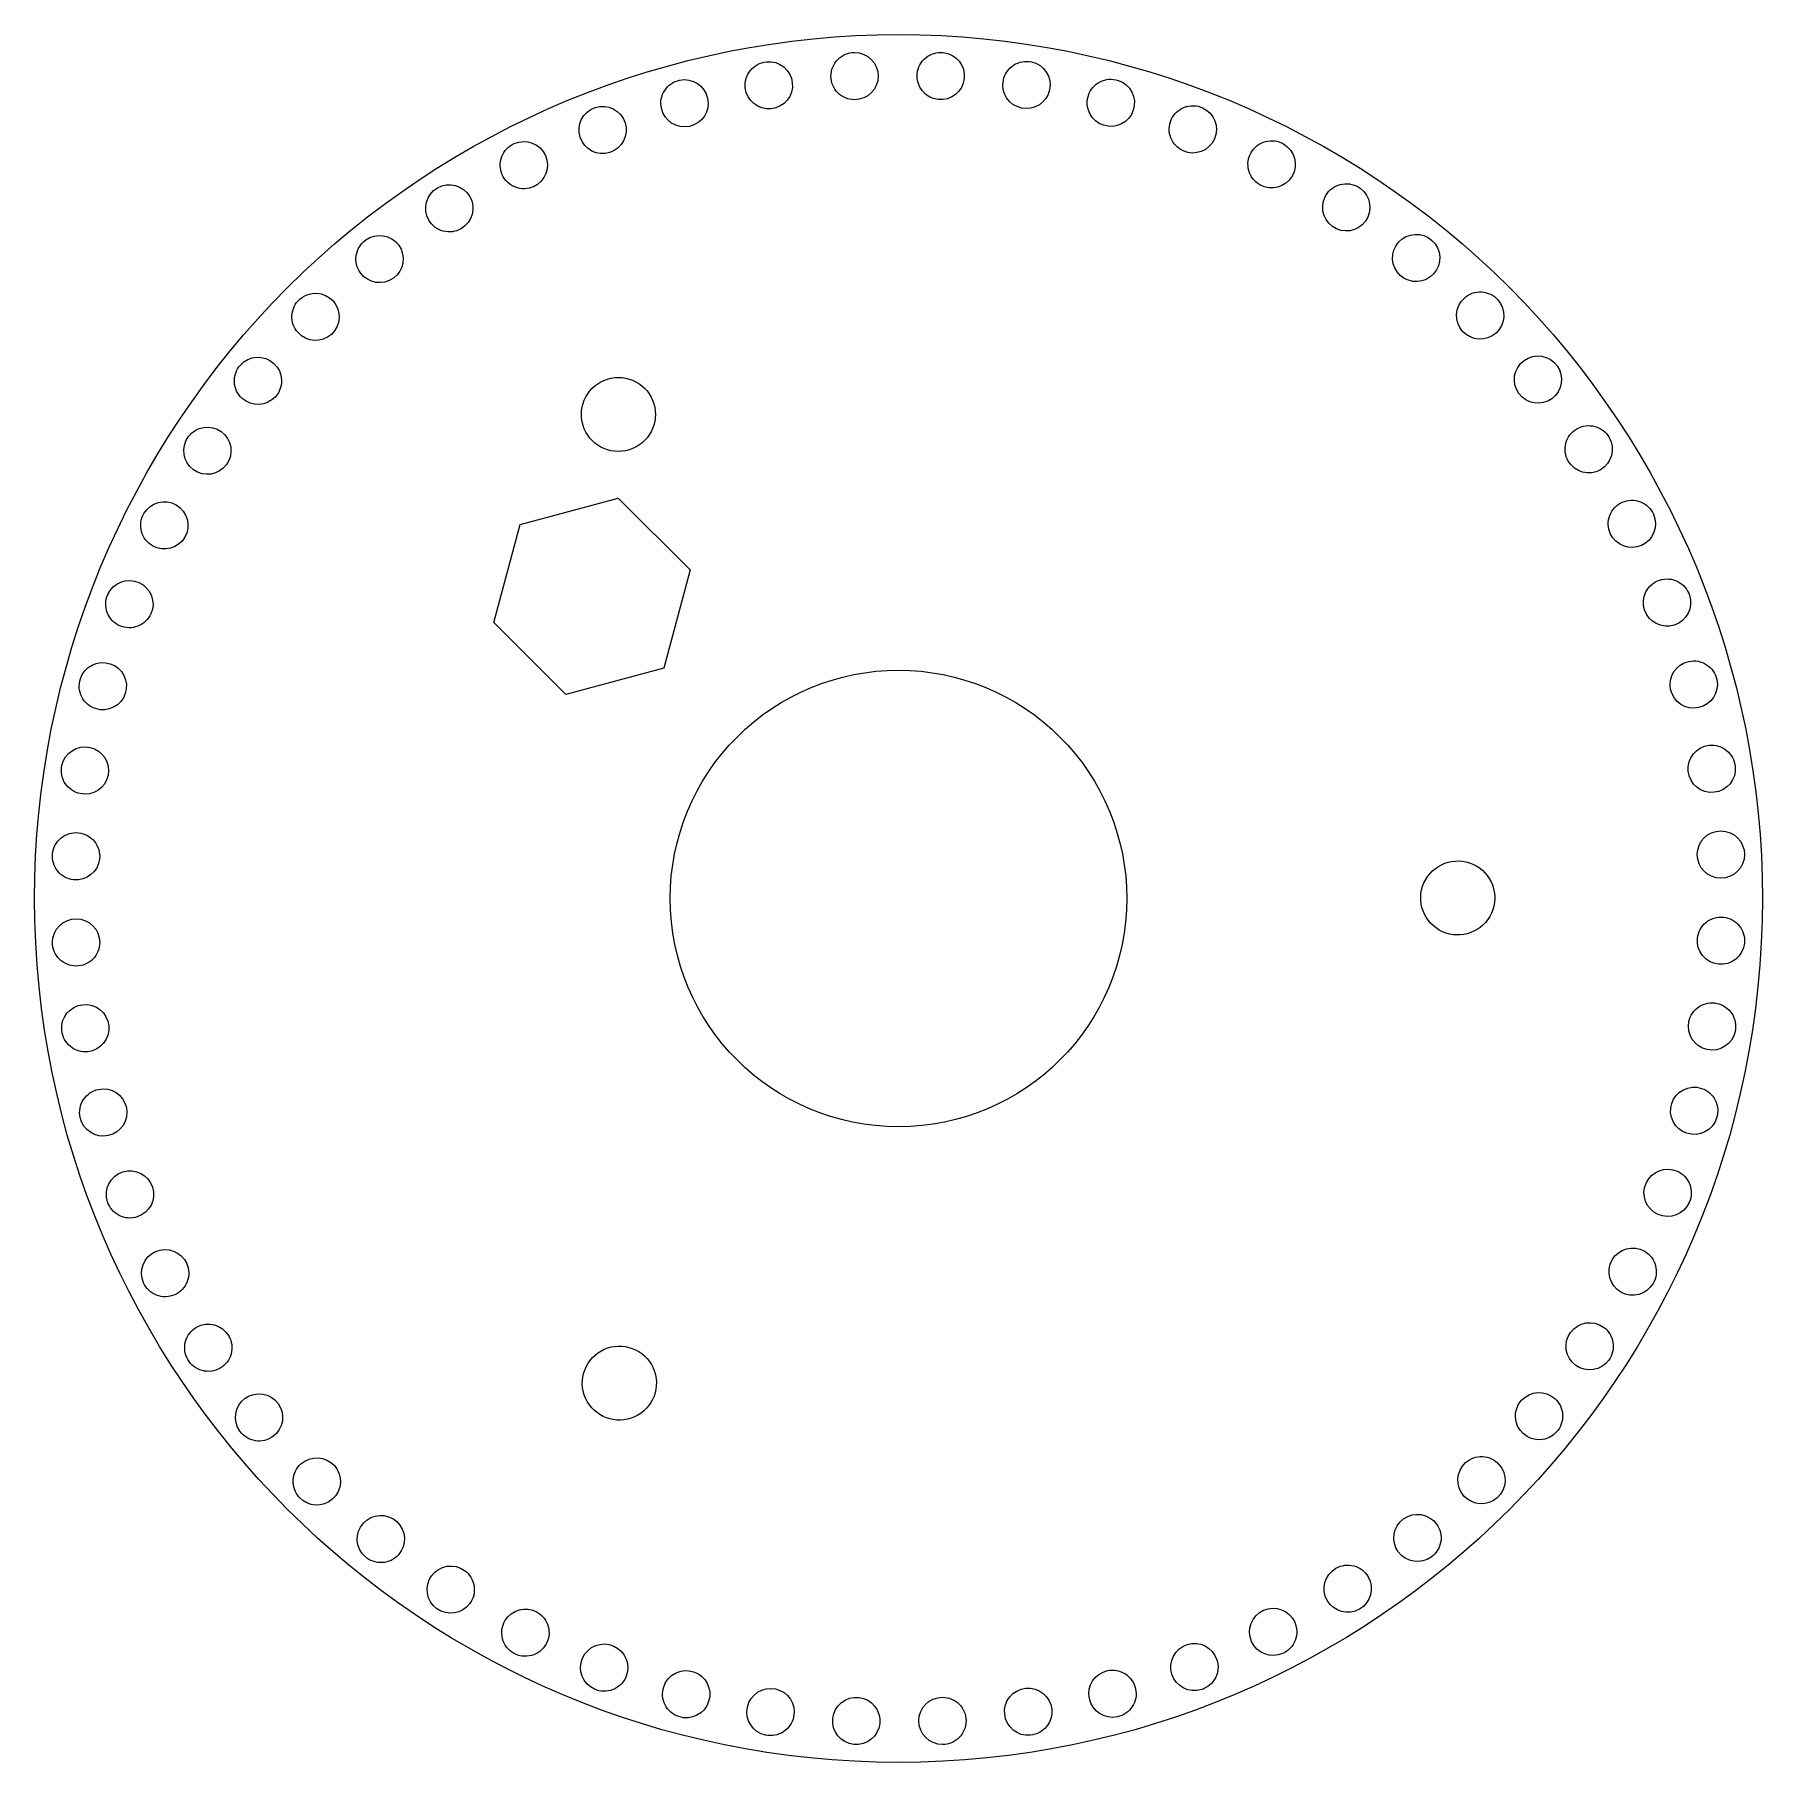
# Model space of a CAD drawing. Extents: x 10 to 150, y 10 to 150.
import ezdxf

# ---------------------------------------------------------------- set-up
doc = ezdxf.new("R2010")
doc.units = 0
doc.layers.add('Layer_1', color=7, linetype='CONTINUOUS')

msp = doc.modelspace()

# ---------------------------------------------------------------- linework, layer by layer
at = {"layer": 'Layer_1', "color": 7}
for points in [[(71.462054, 146.08025)], [(78.417804, 146.617377)], [(85.39159, 146.424491)], [(64.60056, 144.81899)], [(92.307012, 145.503702)], [(57.908489, 142.847415)], [(99.088301, 143.865099)], [(105.661161, 141.526634)], [(51.459162, 140.187131)], [(111.953579, 138.513929)], [(45.323243, 136.86728)], [(117.896614, 134.859991)], [(39.567959, 132.924243)], [(123.425147, 130.604854)], [(34.256358, 128.401209)], [(128.478616, 125.795138)], [(29.446639, 123.347741)], [(133.001647, 120.483537)], [(60.369568, 119.206522)], [(25.191504, 117.819202)], [(136.94469, 114.72825)], [(61.054691, 98.654714), (53.102641, 96.52397), (47.281338, 102.345273), (49.412082, 110.297323), (57.364132, 112.42807), (63.185435, 106.606764)], [(21.537565, 111.876172)], [(140.264539, 108.592331)], [(18.52486, 105.583754)], [(142.924823, 102.143005)], [(16.186397, 99.010891)], [(144.896393, 95.450934)], [(14.547792, 92.229605)], [(146.157655, 88.589436)], [(13.627003, 85.314186)], [(146.694783, 81.633692)], [(98.564462, 79.987043)], [(150.064498, 79.987038)], [(13.434117, 78.340394)], [(123.876955, 77.433577)], [(146.501899, 74.659906)], [(13.971246, 71.384647)], [(145.581109, 67.744484)], [(15.23251, 64.523153)], [(143.942506, 60.963192)], [(17.20408, 57.831082)], [(141.60404, 54.390335)], [(19.864364, 51.381758)], [(138.591336, 48.097917)], [(23.184214, 45.245836)], [(55.946829, 43.321036)], [(134.937398, 42.154882)], [(27.127255, 39.490547)], [(130.68226, 36.626343)], [(31.650289, 34.178951)], [(125.872545, 31.57288)], [(36.703752, 29.369233)], [(120.560946, 27.049846)], [(42.232288, 25.114095)], [(114.805657, 23.106806)], [(48.175324, 21.460157)], [(108.669738, 19.786955)], [(54.467744, 18.44745)], [(102.220414, 17.126671)], [(61.040604, 16.10899)], [(67.82189, 14.470384)], [(95.52834, 15.1551)], [(74.737312, 13.549597)], [(81.711099, 13.35671)], [(88.666846, 13.893841)]]:
    msp.add_lwpolyline(points, close=True, dxfattribs=at)
for points in [[(30.56694, 129.484548), (43.694496, 142.612104), (61.499282, 149.987088), (80.06445, 149.987088)], [(80.06445, 149.987088), (98.629617, 149.987089), (116.434404, 142.612105), (129.56196, 129.484549)], [(75.148693, 147.97149), (75.507827, 148.330623), (75.994916, 148.532381), (76.502807, 148.53238)], [(76.502807, 148.53238), (77.560432, 148.532377), (78.417804, 147.675002), (78.417804, 146.617377)], [(82.281931, 148.1129), (82.676636, 148.432526), (83.182146, 148.582264), (83.687254, 148.529175)], [(83.687254, 148.529175), (84.739086, 148.418621), (85.502143, 147.476323), (85.39159, 146.424491)], [(67.653036, 145.679901), (67.599946, 146.18501), (67.749684, 146.69052), (68.06931, 147.085226)], [(68.06931, 147.085226), (68.388937, 147.479931), (68.852268, 147.731499), (69.357377, 147.784588)], [(69.357377, 147.784588), (70.409207, 147.895136), (71.351501, 147.13208), (71.462054, 146.08025)], [(74.587801, 146.617378), (74.587801, 147.125268), (74.78956, 147.612357), (75.148693, 147.97149)], [(81.582569, 146.824835), (81.635658, 147.329943), (81.887226, 147.793274), (82.281931, 148.1129)], [(88.560705, 146.300004), (88.666302, 146.796796), (88.964923, 147.231292), (89.390875, 147.507909)], [(89.390875, 147.507909), (89.816828, 147.784526), (90.33522, 147.880604), (90.832012, 147.775008)], [(90.832012, 147.775008), (91.866525, 147.555114), (92.526905, 146.538216), (92.307012, 145.503702)], [(61.121354, 145.463822), (61.39797, 145.889775), (61.832467, 146.188396), (62.329258, 146.293992)], [(62.329258, 146.293992), (63.363771, 146.513882), (64.380666, 145.853502), (64.60056, 144.81899)], [(69.757721, 143.975565), (68.705889, 143.865012), (67.763589, 144.628069), (67.653036, 145.679901)], [(71.462054, 146.08025), (71.572608, 145.028419), (70.809552, 144.08612), (69.757721, 143.975565)], [(75.148695, 145.263266), (74.789562, 145.622399), (74.587802, 146.109487), (74.587801, 146.617378)], [(78.417804, 146.617377), (78.417802, 145.559755), (77.560431, 144.702382), (76.502809, 144.702378)], [(83.28691, 144.720154), (82.235078, 144.830705), (81.472018, 145.773003), (81.582569, 146.824835)], [(85.39159, 146.424491), (85.281037, 145.372661), (84.338741, 144.609604), (83.28691, 144.720154)], [(90.035711, 144.0287), (89.001196, 144.248592), (88.340814, 145.265489), (88.560705, 146.300004)], [(95.445753, 145.048635), (95.6027, 145.531667), (95.945102, 145.932569), (96.397636, 146.163146)], [(96.397636, 146.163146), (96.850169, 146.393723), (97.375765, 146.435089), (97.858797, 146.278142)], [(97.858797, 146.278142), (98.864658, 145.951316), (99.415125, 144.87096), (99.088301, 143.865099)], [(55.49545, 144.076921), (56.501311, 144.403743), (57.581664, 143.853275), (57.908489, 142.847415)], [(60.854255, 144.022685), (60.748659, 144.519477), (60.844737, 145.037869), (61.121354, 145.463822)], [(64.60056, 144.81899), (64.820451, 143.784478), (64.160073, 142.767582), (63.125562, 142.547686)], [(76.502809, 144.702378), (75.994919, 144.702377), (75.507829, 144.904134), (75.148695, 145.263266)], [(92.307012, 145.503702), (92.087119, 144.46919), (91.070224, 143.80881), (90.035711, 144.0287)], [(96.675262, 142.635593), (95.6694, 142.962416), (95.11893, 144.042772), (95.445753, 145.048635)], [(103.225449, 144.093344), (103.699605, 144.275356), (104.226646, 144.261554), (104.690626, 144.054976)], [(54.265941, 141.66388), (53.939118, 142.669742), (54.489588, 143.750098), (55.49545, 144.076921)], [(57.908489, 142.847415), (58.235311, 141.841554), (57.684844, 140.761201), (56.678985, 140.434375)], [(63.125562, 142.547686), (62.091049, 142.327793), (61.074151, 142.988172), (60.854255, 144.022685)], [(99.088301, 143.865099), (98.761476, 142.859239), (97.681123, 142.308771), (96.675262, 142.635593)], [(102.123917, 141.61926), (101.941905, 142.093416), (101.955705, 142.620455), (102.162282, 143.084436)], [(102.162282, 143.084436), (102.36886, 143.548417), (102.751292, 143.911332), (103.225449, 144.093344)], [(104.690626, 144.054976), (105.656814, 143.624799), (106.091337, 142.492822), (105.661161, 141.526634)], [(48.930826, 141.157675), (49.897015, 141.587845), (51.028988, 141.153319), (51.459162, 140.187131)], [(56.678985, 140.434375), (55.673123, 140.10755), (54.592766, 140.658018), (54.265941, 141.66388)], [(103.132825, 140.556095), (102.668844, 140.762672), (102.305929, 141.145103), (102.123917, 141.61926)], [(105.661161, 141.526634), (105.230986, 140.560448), (104.099013, 140.125924), (103.132825, 140.556095)], [(109.799502, 141.321181), (110.290087, 141.452632), (110.812798, 141.383816), (111.252644, 141.129869)], [(47.960283, 138.62933), (47.753705, 139.093311), (47.739905, 139.620352), (47.921917, 140.094509)], [(47.921917, 140.094509), (48.103929, 140.568665), (48.466844, 140.951098), (48.930826, 141.157675)], [(51.459162, 140.187131), (51.889335, 139.220944), (51.454812, 138.088971), (50.488628, 137.658793)], [(108.445391, 138.97579), (108.313939, 139.466374), (108.382755, 139.989084), (108.636699, 140.42893)], [(108.636699, 140.42893), (108.890644, 140.868777), (109.308917, 141.189729), (109.799502, 141.321181)], [(111.252644, 141.129869), (112.168573, 140.601055), (112.482392, 139.429859), (111.953579, 138.513929)], [(49.023451, 137.620425), (48.549294, 137.802436), (48.166861, 138.16535), (47.960283, 138.62933)], [(109.337642, 137.81299), (108.897796, 138.066934), (108.576844, 138.485206), (108.445391, 138.97579)], [(42.006366, 134.952281), (41.477553, 135.868212), (41.791373, 137.039408), (42.707303, 137.568222)], [(42.707303, 137.568222), (43.623235, 138.097033), (44.794431, 137.783211), (45.323243, 136.86728)], [(50.488628, 137.658793), (50.024647, 137.452215), (49.497607, 137.438414), (49.023451, 137.620425)], [(111.953579, 138.513929), (111.424766, 137.598), (110.253572, 137.284179), (109.337642, 137.81299)], [(114.798076, 137.11121), (115.096607, 137.522102), (115.546137, 137.797574), (116.047774, 137.877026)], [(116.047774, 137.877026), (116.549412, 137.956477), (117.062066, 137.8334), (117.472958, 137.534869)], [(117.472958, 137.534869), (118.328594, 136.913211), (118.518271, 135.715628), (117.896614, 134.859991)], [(45.323243, 136.86728), (45.852053, 135.951351), (45.538235, 134.780158), (44.622308, 134.251344)], [(115.221738, 134.436331), (114.3661, 135.057987), (114.17642, 136.255571), (114.798076, 137.11121)], [(43.169168, 134.060033), (42.678584, 134.191484), (42.260311, 134.512435), (42.006366, 134.952281)], [(117.896614, 134.859991), (117.274957, 134.004355), (116.077375, 133.814676), (115.221738, 134.436331)], [(36.127263, 132.098206), (36.206715, 132.599844), (36.482187, 133.049374), (36.89308, 133.347905)], [(36.89308, 133.347905), (37.748719, 133.969561), (38.946303, 133.779881), (39.567959, 132.924243)], [(44.622308, 134.251344), (44.182463, 133.997398), (43.659753, 133.928582), (43.169168, 134.060033)], [(120.720643, 130.463116), (119.934674, 131.170806), (119.871215, 132.381655), (120.578903, 133.167625)], [(120.578903, 133.167625), (121.286593, 133.953594), (122.497443, 134.017052), (123.283413, 133.309363)], [(123.283413, 133.309363), (124.069381, 132.601672), (124.132838, 131.390822), (123.425147, 130.604854)], [(36.469421, 130.673021), (36.17089, 131.083913), (36.047811, 131.596567), (36.127263, 132.098206)], [(39.567959, 132.924243), (40.189616, 132.068605), (39.999937, 130.871022), (39.1443, 130.249365)], [(39.1443, 130.249365), (38.288663, 129.627707), (37.091079, 129.817384), (36.469421, 130.673021)], [(123.425147, 130.604854), (122.717458, 129.818888), (121.506612, 129.75543), (120.720643, 130.463116)], [(10.064403, 79.987038), (10.064402, 98.552205), (17.439385, 116.356992), (30.56694, 129.484548)], [(31.551848, 128.542952), (32.337819, 129.25064), (33.548669, 129.18718), (34.256358, 128.401209)], [(125.915847, 128.641382), (126.293283, 128.981227), (126.790263, 129.157218), (127.297457, 129.130637)], [(127.297457, 129.130637), (127.804652, 129.104056), (128.280514, 128.877081), (128.620358, 128.499645)], [(129.56196, 129.484549), (142.689516, 116.356993), (150.064499, 98.552205), (150.064498, 79.987038)], [(30.920855, 127.220049), (30.947436, 127.727244), (31.174411, 128.203107), (31.551848, 128.542952)], [(34.256358, 128.401209), (34.964045, 127.61524), (34.900587, 126.404392), (34.11462, 125.696702)], [(125.774112, 125.936873), (125.066422, 126.722842), (125.129878, 127.933691), (125.915847, 128.641382)], [(128.620358, 128.499645), (129.328045, 127.713674), (129.264584, 126.502826), (128.478616, 125.795138)], [(31.410111, 125.838437), (31.070265, 126.215873), (30.894274, 126.712854), (30.920855, 127.220049)], [(34.11462, 125.696702), (33.328652, 124.989012), (32.117802, 125.052469), (31.410111, 125.838437)], [(128.478616, 125.795138), (127.692648, 125.087452), (126.481802, 125.150908), (125.774112, 125.936873)], [(26.252877, 121.824396), (26.226296, 122.331592), (26.402287, 122.828572), (26.742133, 123.206009)], [(26.742133, 123.206009), (27.449824, 123.991974), (28.660672, 124.05543), (29.446639, 123.347741)], [(29.446639, 123.347741), (30.232606, 122.640052), (30.296065, 121.429206), (29.588379, 120.643237)], [(130.326774, 120.907196), (129.705116, 121.762833), (129.894794, 122.960416), (130.75043, 123.582074)], [(130.75043, 123.582074), (131.606069, 124.203731), (132.803652, 124.014051), (133.425309, 123.158413)], [(26.88387, 120.501494), (26.506433, 120.841339), (26.279458, 121.317201), (26.252877, 121.824396)], [(54.369562, 119.206522), (54.369563, 120.863377), (55.712709, 122.206523), (57.369564, 122.206523)], [(57.369564, 122.206523), (58.165214, 122.206524), (58.928277, 121.890453), (59.490886, 121.327844)], [(133.425309, 123.158413), (134.046963, 122.302775), (133.857284, 121.105193), (133.001647, 120.483537)], [(29.588379, 120.643237), (28.880691, 119.857266), (27.669841, 119.793806), (26.88387, 120.501494)], [(59.490886, 121.327844), (60.053496, 120.765234), (60.369567, 120.002172), (60.369568, 119.206522)], [(133.001647, 120.483537), (132.14601, 119.861884), (130.948431, 120.051562), (130.326774, 120.907196)], [(57.369564, 116.206521), (55.712709, 116.206521), (54.369563, 117.549667), (54.369562, 119.206522)], [(60.369568, 119.206522), (60.369567, 118.410872), (60.053496, 117.647809), (59.490886, 117.0852)], [(22.516625, 117.395548), (23.138284, 118.251184), (24.335868, 118.440861), (25.191504, 117.819202)], [(25.191504, 117.819202), (26.047136, 117.197545), (26.236814, 115.999967), (25.615162, 115.144331)], [(134.137441, 116.882324), (134.268892, 117.372909), (134.589842, 117.791181), (135.029688, 118.045127)], [(135.029688, 118.045127), (135.469533, 118.299073), (135.992244, 118.367889), (136.482828, 118.236437)], [(136.482828, 118.236437), (136.973413, 118.104985), (137.391685, 117.784033), (137.64563, 117.344187)], [(22.940284, 114.72067), (22.084646, 115.342327), (21.894968, 116.539911), (22.516625, 117.395548)], [(59.490886, 117.0852), (58.928277, 116.52259), (58.165214, 116.20652), (57.369564, 116.206521)], [(134.328753, 115.429185), (134.074807, 115.86903), (134.00599, 116.39174), (134.137441, 116.882324)], [(137.64563, 117.344187), (138.17444, 116.428257), (137.860619, 115.257063), (136.94469, 114.72825)], [(25.615162, 115.144331), (24.993506, 114.288693), (23.795922, 114.099014), (22.940284, 114.72067)], [(136.94469, 114.72825), (136.028761, 114.199439), (134.857568, 114.513258), (134.328753, 115.429185)], [(18.921624, 111.175237), (19.450439, 112.091167), (20.621635, 112.404986), (21.537565, 111.876172)], [(137.697828, 111.028043), (137.879839, 111.502199), (138.242754, 111.884632), (138.706734, 112.09121)], [(138.706734, 112.09121), (139.170715, 112.297788), (139.697755, 112.311589), (140.171912, 112.129577)], [(140.171912, 112.129577), (140.646069, 111.947566), (141.028501, 111.584651), (141.235078, 111.12067)], [(18.730315, 109.722096), (18.598863, 110.212681), (18.667679, 110.735391), (18.921624, 111.175237)], [(21.537565, 111.876172), (22.453494, 111.347359), (22.767315, 110.176165), (22.238505, 109.260235)], [(137.736197, 109.562866), (137.529619, 110.026846), (137.515817, 110.553886), (137.697828, 111.028043)], [(141.235078, 111.12067), (141.665251, 110.154481), (141.230726, 109.022506), (140.264539, 108.592331)], [(19.622565, 108.559295), (19.182719, 108.81324), (18.861767, 109.231512), (18.730315, 109.722096)], [(22.238505, 109.260235), (21.709692, 108.344304), (20.538496, 108.030483), (19.622565, 108.559295)], [(140.264539, 108.592331), (139.298351, 108.162156), (138.166374, 108.596678), (137.736197, 109.562866)], [(15.996517, 104.613217), (16.426694, 105.579406), (17.558671, 106.01393), (18.52486, 105.583754)], [(18.52486, 105.583754), (19.491048, 105.153579), (19.925573, 104.021604), (19.495401, 103.055416)], [(140.626777, 104.833668), (140.857354, 105.286202), (141.258255, 105.628605), (141.741288, 105.785552)], [(141.741288, 105.785552), (142.22432, 105.942499), (142.749916, 105.901134), (143.202449, 105.670556)], [(143.202449, 105.670556), (143.654983, 105.439978), (143.997385, 105.039076), (144.154332, 104.556043)], [(15.958149, 103.14804), (15.776138, 103.622196), (15.789939, 104.149236), (15.996517, 104.613217)], [(140.511784, 103.372506), (140.354836, 103.855538), (140.3962, 104.381134), (140.626777, 104.833668)], [(144.154332, 104.556043), (144.481153, 103.550182), (143.930684, 102.469828), (142.924823, 102.143005)], [(16.967057, 102.084873), (16.503076, 102.291451), (16.140161, 102.673883), (15.958149, 103.14804)], [(19.495401, 103.055416), (19.288824, 102.591434), (18.906391, 102.228519), (18.432235, 102.046506)], [(142.924823, 102.143005), (141.918963, 101.816182), (140.838611, 102.366648), (140.511784, 103.372506)], [(18.432235, 102.046506), (17.958078, 101.864494), (17.431038, 101.878295), (16.967057, 102.084873)], [(13.773352, 97.78139), (14.100179, 98.787251), (15.180536, 99.337718), (16.186397, 99.010891)], [(16.186397, 99.010891), (17.192254, 98.684065), (17.742721, 97.603715), (17.4159, 96.597855)], [(66.982965, 93.068528), (70.452391, 96.537953), (75.157941, 98.487056), (80.06445, 98.487056)], [(80.06445, 98.487056), (84.970958, 98.487056), (89.676509, 96.537953), (93.145934, 93.068528)], [(142.625092, 96.925934), (142.405198, 97.960448), (143.065578, 98.977346), (144.100092, 99.19724)], [(144.100092, 99.19724), (144.596884, 99.302838), (145.115278, 99.206759), (145.541231, 98.930142)], [(145.541231, 98.930142), (145.967184, 98.653525), (146.265805, 98.219027), (146.371401, 97.722235)], [(13.888348, 96.320229), (13.65777, 96.772763), (13.616405, 97.298358), (13.773352, 97.78139)], [(144.896393, 95.450934), (143.861881, 95.231043), (142.844986, 95.891422), (142.625092, 96.925934)], [(146.371401, 97.722235), (146.591291, 96.68772), (145.930908, 95.670824), (144.896393, 95.450934)], [(15.002859, 95.368346), (14.519827, 95.525293), (14.118925, 95.867696), (13.888348, 96.320229)], [(17.4159, 96.597855), (17.089077, 95.591993), (16.008721, 95.041523), (15.002859, 95.368346)], [(12.276485, 90.754605), (12.496379, 91.789119), (13.513278, 92.449499), (14.547792, 92.229605)], [(61.564437, 79.987043), (61.564437, 84.893552), (63.51354, 89.599102), (66.982965, 93.068528)], [(93.145934, 93.068528), (96.61536, 89.599102), (98.564463, 84.893552), (98.564462, 79.987043)], [(145.757311, 92.398457), (146.262419, 92.451547), (146.767929, 92.301808), (147.162634, 91.982182)], [(14.547792, 92.229605), (15.582304, 92.009712), (16.242685, 90.992817), (16.022795, 89.958304)], [(144.052975, 90.293772), (143.942422, 91.345604), (144.705479, 92.287904), (145.757311, 92.398457)], [(147.162634, 91.982182), (147.55734, 91.662556), (147.808907, 91.199225), (147.861996, 90.694116)], [(12.543584, 89.313468), (12.266967, 89.739421), (12.170889, 90.257813), (12.276485, 90.754605)], [(16.022795, 89.958304), (15.802903, 88.923789), (14.786005, 88.263407), (13.75149, 88.483299)], [(146.157655, 88.589436), (145.105825, 88.478886), (144.163529, 89.241943), (144.052975, 90.293772)], [(147.861996, 90.694116), (147.972546, 89.642284), (147.209487, 88.699987), (146.157655, 88.589436)], [(13.75149, 88.483299), (13.254698, 88.588894), (12.820202, 88.887515), (12.543584, 89.313468)], [(144.779786, 83.548689), (144.779785, 84.606315), (145.63716, 85.463691), (146.694786, 85.463692)], [(146.694786, 85.463692), (147.752411, 85.463691), (148.609785, 84.606317), (148.609786, 83.548692)], [(11.522318, 83.609848), (11.575407, 84.114956), (11.826975, 84.578286), (12.22168, 84.897912)], [(12.22168, 84.897912), (12.616385, 85.217537), (13.121895, 85.367276), (13.627003, 85.314186)], [(13.627003, 85.314186), (14.132111, 85.261097), (14.595442, 85.009529), (14.915067, 84.614824)], [(14.915067, 84.614824), (15.234693, 84.220119), (15.384431, 83.714609), (15.331342, 83.209501)], [(11.938594, 82.204523), (11.618968, 82.599229), (11.469229, 83.104739), (11.522318, 83.609848)], [(15.331342, 83.209501), (15.22079, 82.15767), (14.278492, 81.394612), (13.226661, 81.505163)], [(122.778881, 81.531655), (123.607308, 82.966532), (125.442079, 83.458158), (126.876957, 82.629732)], [(126.876957, 82.629732), (128.311835, 81.801305), (128.803461, 79.966533), (127.975034, 78.531654)], [(146.694783, 81.633692), (145.63716, 81.633694), (144.779788, 82.491066), (144.779786, 83.548689)], [(148.609786, 83.548692), (148.609785, 82.491066), (147.752409, 81.633692), (146.694783, 81.633692)], [(13.226661, 81.505163), (12.721552, 81.558251), (12.25822, 81.809818), (11.938594, 82.204523)], [(123.876955, 77.433577), (122.442078, 78.262005), (121.950453, 80.096777), (122.778881, 81.531655)], [(80.06445, 9.987001), (41.404495, 9.987), (10.064407, 41.327083), (10.064403, 79.987038)], [(80.06445, 61.487033), (69.847176, 61.487033), (61.564438, 69.769769), (61.564437, 79.987043)], [(98.564462, 79.987043), (98.564461, 69.769769), (90.281724, 61.487033), (80.06445, 61.487033)], [(150.064498, 79.987038), (150.064493, 41.327083), (118.724405, 9.986999), (80.06445, 9.987001)], [(127.975034, 78.531654), (127.146606, 77.096775), (125.311834, 76.605149), (123.876955, 77.433577)], [(145.496921, 78.052647), (145.891626, 78.372273), (146.397135, 78.522013), (146.902243, 78.468924)], [(146.902243, 78.468924), (147.407351, 78.415835), (147.870683, 78.164268), (148.190309, 77.769562)], [(11.519112, 76.425397), (11.519115, 77.483023), (12.376491, 78.340396), (13.434117, 78.340394)], [(13.434117, 78.340394), (14.491741, 78.340393), (15.349114, 77.483021), (15.349116, 76.425397)], [(144.797561, 76.764583), (144.850649, 77.269691), (145.102217, 77.733021), (145.496921, 78.052647)], [(148.190309, 77.769562), (148.509935, 77.374857), (148.659674, 76.869347), (148.606584, 76.364239)], [(12.080003, 75.071283), (11.72087, 75.430416), (11.519111, 75.917506), (11.519112, 76.425397)], [(15.349116, 76.425397), (15.349117, 75.917507), (15.147359, 75.430418), (14.788227, 75.071285)], [(146.501899, 74.659906), (145.450069, 74.770458), (144.687012, 75.712753), (144.797561, 76.764583)], [(148.606584, 76.364239), (148.496029, 75.312408), (147.55373, 74.549352), (146.501899, 74.659906)], [(13.434117, 74.510392), (12.926226, 74.510391), (12.439136, 74.71215), (12.080003, 75.071283)], [(14.788227, 75.071285), (14.429095, 74.712152), (13.942007, 74.510393), (13.434117, 74.510392)], [(13.971246, 71.384647), (15.023076, 71.495198), (15.965372, 70.732143), (16.075927, 69.680314)], [(144.936275, 71.223691), (145.362228, 71.500308), (145.880621, 71.596387), (146.377413, 71.49079)], [(146.377413, 71.49079), (146.874204, 71.385194), (147.3087, 71.086573), (147.585317, 70.66062)], [(12.266906, 69.27997), (12.156358, 70.331801), (12.919416, 71.274096), (13.971246, 71.384647)], [(145.581109, 67.744484), (144.546596, 67.964377), (143.886216, 68.981272), (144.106106, 70.015785)], [(144.106106, 70.015785), (144.211702, 70.512577), (144.510323, 70.947074), (144.936275, 71.223691)], [(147.585317, 70.66062), (147.861934, 70.234668), (147.958012, 69.716275), (147.852415, 69.219484)], [(12.966268, 67.991904), (12.571563, 68.31153), (12.319994, 68.774861), (12.266906, 69.27997)], [(16.075927, 69.680314), (16.18648, 68.628483), (15.423424, 67.686183), (14.371593, 67.575629)], [(147.852415, 69.219484), (147.632521, 68.18497), (146.615623, 67.52459), (145.581109, 67.744484)], [(14.371593, 67.575629), (13.866484, 67.522539), (13.360974, 67.672278), (12.966268, 67.991904)], [(14.024604, 63.692985), (14.301221, 64.118937), (14.735718, 64.417558), (15.23251, 64.523153)], [(15.23251, 64.523153), (16.267021, 64.743042), (17.283914, 64.082663), (17.503809, 63.048153)], [(142.713, 63.376231), (143.039823, 64.382093), (144.120178, 64.932563), (145.126041, 64.60574)], [(145.126041, 64.60574), (145.609074, 64.448794), (146.009976, 64.106392), (146.240554, 63.653858)], [(13.757503, 62.251849), (13.651907, 62.748641), (13.747986, 63.267033), (14.024604, 63.692985)], [(17.503809, 63.048153), (17.723702, 62.013639), (17.063322, 60.99674), (16.028808, 60.776846)], [(143.942506, 60.963192), (142.936646, 61.290017), (142.386178, 62.37037), (142.713, 63.376231)], [(146.240554, 63.653858), (146.471131, 63.201324), (146.512497, 62.675729), (146.35555, 62.192696)], [(16.028808, 60.776846), (14.994293, 60.556954), (13.977396, 61.217335), (13.757503, 62.251849)], [(146.35555, 62.192696), (146.028724, 61.186834), (144.948368, 60.636367), (143.942506, 60.963192)], [(15.974569, 55.418043), (15.647748, 56.423905), (16.198218, 57.504259), (17.20408, 57.831082)], [(17.20408, 57.831082), (18.20994, 58.157905), (19.290294, 57.607438), (19.61712, 56.601578)], [(140.633503, 56.918671), (141.063677, 57.884861), (142.195654, 58.319388), (143.161844, 57.889213)], [(143.161844, 57.889213), (143.625825, 57.682636), (143.98874, 57.300204), (144.170752, 56.826047)], [(19.61712, 56.601578), (19.943944, 55.595717), (19.393476, 54.515362), (18.387615, 54.188537)], [(141.60404, 54.390335), (140.637855, 54.820511), (140.203332, 55.952484), (140.633503, 56.918671)], [(144.170752, 56.826047), (144.352764, 56.35189), (144.338962, 55.82485), (144.132384, 55.360869)], [(16.926453, 54.303531), (16.473919, 54.534109), (16.131516, 54.935011), (15.974569, 55.418043)], [(144.132384, 55.360869), (143.702207, 54.394681), (142.570229, 53.960158), (141.60404, 54.390335)], [(18.387615, 54.188537), (17.904582, 54.031589), (17.378986, 54.072954), (16.926453, 54.303531)], [(19.864364, 51.381758), (20.830553, 51.811932), (21.962528, 51.377408), (22.392704, 50.411221)], [(137.890396, 50.713851), (138.419208, 51.629783), (139.590404, 51.943606), (140.506336, 51.414794)], [(18.893822, 48.853417), (18.463648, 49.819607), (18.898174, 50.951584), (19.864364, 51.381758)], [(22.392704, 50.411221), (22.599283, 49.94724), (22.613085, 49.420199), (22.431074, 48.946042)], [(138.591336, 48.097917), (137.675409, 48.62673), (137.361588, 49.797922), (137.890396, 50.713851)], [(140.506336, 51.414794), (140.946183, 51.160849), (141.267135, 50.742576), (141.398587, 50.251991)], [(141.398587, 50.251991), (141.530039, 49.761406), (141.461222, 49.238695), (141.207276, 48.798849)], [(19.956988, 47.844508), (19.482831, 48.02652), (19.100399, 48.389435), (18.893822, 48.853417)], [(21.422166, 47.882874), (20.958185, 47.676296), (20.431144, 47.662496), (19.956988, 47.844508)], [(22.431074, 48.946042), (22.249062, 48.471885), (21.886147, 48.089452), (21.422166, 47.882874)], [(141.207276, 48.798849), (140.67846, 47.882921), (139.507265, 47.569103), (138.591336, 48.097917)], [(22.291963, 44.083037), (22.423415, 44.573621), (22.744368, 44.991892), (23.184214, 45.245836)], [(23.184214, 45.245836), (24.100144, 45.774647), (25.271337, 45.460827), (25.800151, 44.544899)], [(134.937398, 42.154882), (134.081763, 42.776539), (133.892084, 43.97412), (134.513739, 44.829758)], [(134.513739, 44.829758), (135.135396, 45.685396), (136.332979, 45.875076), (137.188618, 45.253419)], [(137.188618, 45.253419), (137.599511, 44.954889), (137.874984, 44.505359), (137.954435, 44.00372)], [(22.483269, 42.629896), (22.229325, 43.069743), (22.16051, 43.592453), (22.291963, 44.083037)], [(25.800151, 44.544899), (26.054096, 44.105054), (26.122913, 43.582344), (25.991462, 43.091759)], [(55.946829, 43.321036), (57.381707, 44.149462), (59.216478, 43.657836), (60.044905, 42.222959)], [(137.954435, 44.00372), (138.033887, 43.502082), (137.910809, 42.989428), (137.612277, 42.578536)], [(23.646073, 41.737645), (23.155487, 41.869097), (22.737214, 42.190049), (22.483269, 42.629896)], [(25.991462, 43.091759), (25.860011, 42.601175), (25.539061, 42.182902), (25.099215, 41.928957)], [(54.848752, 39.222958), (54.020325, 40.657837), (54.511951, 42.492609), (55.946829, 43.321036)], [(60.044905, 42.222959), (60.873333, 40.788081), (60.381708, 38.953309), (58.946831, 38.124881)], [(137.612277, 42.578536), (136.990618, 41.7229), (135.793034, 41.533224), (134.937398, 42.154882)], [(25.099215, 41.928957), (24.659369, 41.67501), (24.136658, 41.606193), (23.646073, 41.737645)], [(26.703591, 36.815674), (26.081939, 37.671312), (26.27162, 38.868892), (27.127255, 39.490547)], [(27.127255, 39.490547), (27.982891, 40.112201), (29.180471, 39.922524), (29.802129, 39.066891)], [(58.946831, 38.124881), (57.511952, 37.296453), (55.67718, 37.788079), (54.848752, 39.222958)], [(130.68226, 36.626343), (129.896291, 37.334033), (129.832833, 38.544883), (130.540523, 39.330852)], [(130.540523, 39.330852), (131.248212, 40.116822), (132.459062, 40.180281), (133.245032, 39.472592)], [(133.245032, 39.472592), (133.622469, 39.132747), (133.849444, 38.656885), (133.876025, 38.14969)], [(29.802129, 39.066891), (30.423785, 38.211255), (30.234109, 37.013673), (29.378475, 36.392015)], [(133.876025, 38.14969), (133.902606, 37.642495), (133.726616, 37.145514), (133.38677, 36.768078)], [(27.95329, 36.049856), (27.451652, 36.129308), (27.002121, 36.404781), (26.703591, 36.815674)], [(133.38677, 36.768078), (132.679079, 35.98211), (131.468229, 35.918653), (130.68226, 36.626343)], [(29.378475, 36.392015), (28.967583, 36.093483), (28.454928, 35.970405), (27.95329, 36.049856)], [(31.019295, 32.856051), (31.045877, 33.363245), (31.272852, 33.839107), (31.650289, 34.178951)], [(31.650289, 34.178951), (32.436258, 34.886634), (33.647102, 34.823175), (34.354791, 34.037211)], [(34.354791, 34.037211), (35.062481, 33.251242), (34.999024, 32.040393), (34.213056, 31.332702)], [(125.872545, 31.57288), (125.164858, 32.358848), (125.228315, 33.569694), (126.01428, 34.277384)], [(126.01428, 34.277384), (126.391715, 34.61723), (126.888695, 34.79322), (127.39589, 34.76664)], [(127.39589, 34.76664), (127.903084, 34.740059), (128.378946, 34.513085), (128.718791, 34.135649)], [(128.718791, 34.135649), (129.426481, 33.34968), (129.363023, 32.13883), (128.577054, 31.43114)], [(31.508547, 31.474439), (31.168702, 31.851876), (30.992713, 32.348856), (31.019295, 32.856051)], [(34.213056, 31.332702), (33.427086, 30.625012), (32.216237, 30.68847), (31.508547, 31.474439)], [(128.577054, 31.43114), (127.791084, 30.723451), (126.580234, 30.78691), (125.872545, 31.57288)], [(36.703752, 29.369233), (37.411442, 30.1552), (38.62229, 30.218658), (39.408259, 29.51097)], [(39.408259, 29.51097), (40.194226, 28.80328), (40.257684, 27.592433), (39.549996, 26.806464)], [(120.560946, 27.049846), (119.939292, 27.905482), (120.128969, 29.103062), (120.984603, 29.724719)], [(120.984603, 29.724719), (121.840239, 30.346377), (123.037823, 30.156699), (123.659481, 29.301063)], [(36.845485, 26.664724), (36.059517, 27.372415), (35.996062, 28.583265), (36.703752, 29.369233)], [(123.659481, 29.301063), (123.958012, 28.890171), (124.081089, 28.377517), (124.001637, 27.875879)], [(38.227096, 26.17547), (37.719901, 26.148889), (37.222921, 26.324879), (36.845485, 26.664724)], [(39.549996, 26.806464), (39.210152, 26.429027), (38.73429, 26.202052), (38.227096, 26.17547)], [(123.235819, 26.626182), (122.380181, 26.00453), (121.182601, 26.19421), (120.560946, 27.049846)], [(124.001637, 27.875879), (123.922185, 27.374241), (123.646712, 26.924712), (123.235819, 26.626182)], [(42.232288, 25.114095), (42.853945, 25.969731), (44.051526, 26.159411), (44.907164, 25.537757)], [(44.907164, 25.537757), (45.318058, 25.239227), (45.593531, 24.789696), (45.672983, 24.288058)], [(114.805657, 23.106806), (114.276846, 24.022735), (114.590666, 25.193929), (115.506594, 25.722743)], [(115.506594, 25.722743), (115.94644, 25.976688), (116.46915, 26.045505), (116.959734, 25.914054)], [(116.959734, 25.914054), (117.450319, 25.782603), (117.868591, 25.461651), (118.122537, 25.021806)], [(42.655948, 22.439216), (41.80031, 23.060874), (41.610632, 24.258457), (42.232288, 25.114095)], [(45.672983, 24.288058), (45.752435, 23.78642), (45.629358, 23.273765), (45.330826, 22.862873)], [(118.122537, 25.021806), (118.651348, 24.105874), (118.337526, 22.934678), (117.421594, 22.405866)], [(45.330826, 22.862873), (44.709168, 22.007236), (43.511584, 21.817559), (42.655948, 22.439216)], [(48.175324, 21.460157), (48.704136, 22.376086), (49.87533, 22.689907), (50.791261, 22.161097)], [(109.640272, 22.315293), (110.606461, 22.74547), (111.738439, 22.310947), (112.168616, 21.344759)], [(117.421594, 22.405866), (116.505663, 21.877055), (115.33447, 22.190877), (114.805657, 23.106806)], [(47.984012, 20.007017), (47.852561, 20.497602), (47.921378, 21.020312), (48.175324, 21.460157)], [(50.791261, 22.161097), (51.231107, 21.907152), (51.55206, 21.48888), (51.683512, 20.998296)], [(108.669738, 19.786955), (108.239564, 20.753142), (108.674087, 21.885116), (109.640272, 22.315293)], [(112.168616, 21.344759), (112.375194, 20.880778), (112.388996, 20.353738), (112.206984, 19.879581)], [(48.876258, 18.844214), (48.436413, 19.09816), (48.115462, 19.516433), (47.984012, 20.007017)], [(51.683512, 20.998296), (51.814964, 20.507711), (51.746149, 19.985001), (51.492203, 19.545154)], [(54.467744, 18.44745), (54.897919, 19.413636), (56.029892, 19.848161), (56.99608, 19.41799)], [(103.449915, 19.539715), (104.455777, 19.86654), (105.536133, 19.316072), (105.862959, 18.310211)], [(111.198076, 18.816415), (110.231888, 18.386242), (109.099913, 18.820767), (108.669738, 19.786955)], [(112.206984, 19.879581), (112.024972, 19.405425), (111.662058, 19.022992), (111.198076, 18.816415)], [(50.329401, 18.652903), (49.838815, 18.521451), (49.316104, 18.590268), (48.876258, 18.844214)], [(51.492203, 19.545154), (51.238258, 19.105307), (50.819986, 18.784355), (50.329401, 18.652903)], [(55.438276, 15.919111), (54.472091, 16.34929), (54.03757, 17.481264), (54.467744, 18.44745)], [(56.99608, 19.41799), (57.962267, 18.987816), (58.396794, 17.855843), (57.966623, 16.889654)], [(102.220414, 17.126671), (101.893588, 18.132532), (102.444054, 19.212888), (103.449915, 19.539715)], [(105.862959, 18.310211), (106.019907, 17.827178), (105.978542, 17.301582), (105.747965, 16.849048)], [(57.966623, 16.889654), (57.760046, 16.425672), (57.377613, 16.062756), (56.903456, 15.880744)], [(61.040604, 16.10899), (61.367431, 17.114846), (62.447782, 17.665311), (63.45364, 17.338491)], [(63.45364, 17.338491), (64.459503, 17.011667), (65.009972, 15.931312), (64.683149, 14.925449)], [(95.52834, 15.1551), (95.30845, 16.189611), (95.968828, 17.206506), (97.003338, 17.426401)], [(97.003338, 17.426401), (97.500129, 17.531999), (98.018522, 17.435921), (98.444475, 17.159305)], [(98.444475, 17.159305), (98.870428, 16.882689), (99.16905, 16.448193), (99.274647, 15.951401)], [(104.633453, 15.897164), (103.627592, 15.570343), (102.547239, 16.120811), (102.220414, 17.126671)], [(105.747965, 16.849048), (105.517388, 16.396514), (105.116485, 16.054111), (104.633453, 15.897164)], [(56.903456, 15.880744), (56.429299, 15.698731), (55.902257, 15.712533), (55.438276, 15.919111)], [(61.155597, 14.647828), (60.925021, 15.100362), (60.883656, 15.625958), (61.040604, 16.10899)], [(67.82189, 14.470384), (68.041783, 15.504897), (69.058679, 16.165277), (70.093192, 15.945387)], [(70.093192, 15.945387), (71.127705, 15.725494), (71.788086, 14.708597), (71.568194, 13.674083)], [(88.666846, 13.893841), (88.556296, 14.94567), (89.31935, 15.887966), (90.371179, 15.998521)], [(90.371179, 15.998521), (91.423011, 16.109074), (92.36531, 15.346017), (92.475864, 14.294185)], [(99.274647, 15.951401), (99.380243, 15.454609), (99.284165, 14.936217), (99.007548, 14.510264)], [(62.270108, 13.695943), (61.787076, 13.85289), (61.386174, 14.195294), (61.155597, 14.647828)], [(64.683149, 14.925449), (64.356325, 13.919588), (63.27597, 13.36912), (62.270108, 13.695943)], [(69.296888, 12.199078), (68.262375, 12.418973), (67.601997, 13.435871), (67.82189, 14.470384)], [(74.737312, 13.549597), (74.847866, 14.601426), (75.790162, 15.364483), (76.841992, 15.253933)], [(76.841992, 15.253933), (77.893824, 15.14338), (78.656882, 14.201082), (78.546331, 13.14925)], [(81.711099, 13.35671), (81.7111, 14.414334), (82.568472, 15.271707), (83.626096, 15.27171)], [(83.626096, 15.27171), (84.133986, 15.271711), (84.621075, 15.069953), (84.980208, 14.710821)], [(84.980208, 14.710821), (85.339341, 14.351689), (85.541101, 13.8646), (85.541101, 13.35671)], [(92.475864, 14.294185), (92.528954, 13.789076), (92.379216, 13.283565), (92.05959, 12.88886)], [(97.799641, 13.680095), (96.765128, 13.460205), (95.748232, 14.120587), (95.52834, 15.1551)], [(99.007548, 14.510264), (98.73093, 14.084311), (98.296434, 13.78569), (97.799641, 13.680095)], [(71.568194, 13.674083), (71.462599, 13.177291), (71.163978, 12.742794), (70.738025, 12.466177)], [(76.441648, 11.444914), (75.389817, 11.555468), (74.626761, 12.497766), (74.737312, 13.549597)], [(78.546331, 13.14925), (78.435777, 12.097419), (77.493479, 11.334363), (76.441648, 11.444914)], [(83.626096, 11.441707), (82.568471, 11.44171), (81.711098, 12.299085), (81.711099, 13.35671)], [(85.541101, 13.35671), (85.541101, 12.848819), (85.339342, 12.36173), (84.980209, 12.002598)], [(90.771523, 12.189497), (89.719691, 12.078949), (88.777395, 12.842009), (88.666846, 13.893841)], [(92.05959, 12.88886), (91.739963, 12.494154), (91.276632, 12.242586), (90.771523, 12.189497)], [(70.738025, 12.466177), (70.312072, 12.18956), (69.79368, 12.093481), (69.296888, 12.199078)], [(84.980209, 12.002598), (84.621076, 11.643465), (84.133987, 11.441707), (83.626096, 11.441707)]]:
    msp.add_open_spline(points, degree=3, dxfattribs=at)

doc.saveas('drawing.dxf')
